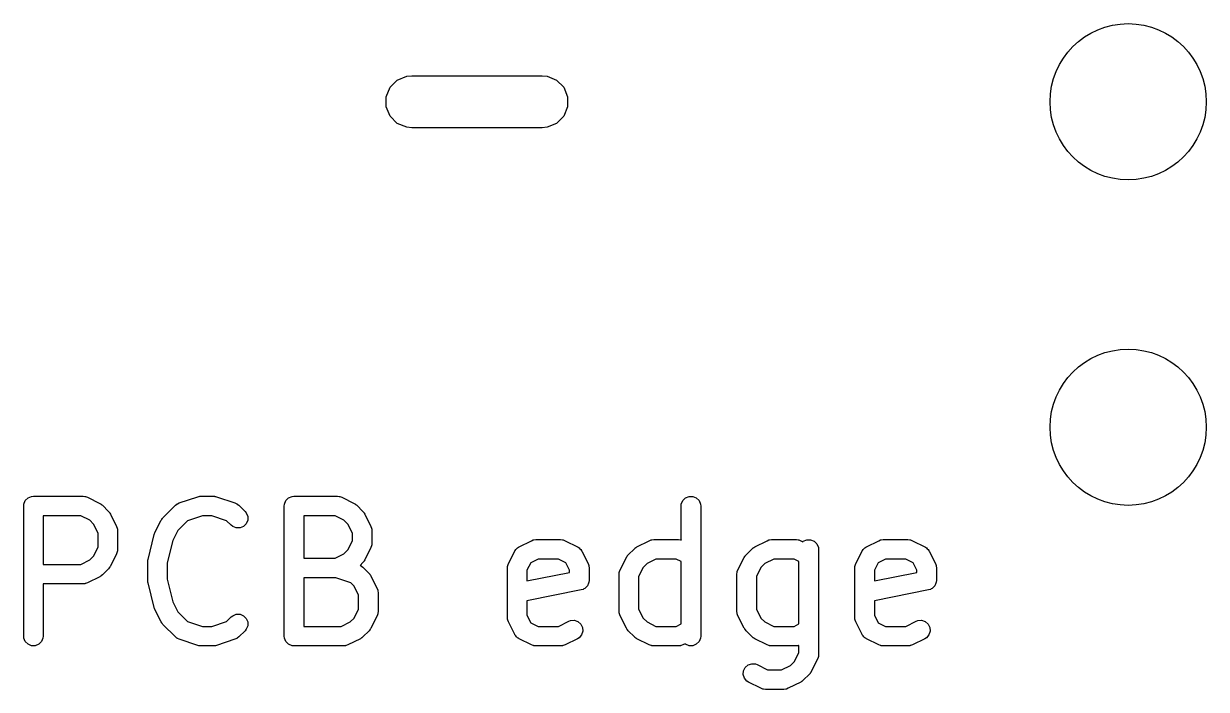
# Model space of a CAD drawing. Extents: x 1.65 to 4.85, y -4.53 to -1.63.
# Drawn here: x 3.2134 to 3.5709, y -4.2722 to -4.0709 of the extents above; entities that cross this region are included whole.
import ezdxf

# ---------------------------------------------------------------- set-up
doc = ezdxf.new("R2010")
doc.units = 0
doc.header["$MEASUREMENT"] = 0
doc.layers.add('BLACK', color=7, linetype='CONTINUOUS')

msp = doc.modelspace()

# ---------------------------------------------------------------- linework, layer by layer
at = {"layer": 'BLACK', "linetype": 'CONTINUOUS'}
for p, q in [((3.32416, -4.09011), (3.32633, -4.08794)), ((3.32633, -4.08794), (3.32917, -4.08677)), ((3.32917, -4.08677), (3.33071, -4.08661)), ((3.33071, -4.08661), (3.37008, -4.08661)), ((3.37008, -4.08661), (3.37161, -4.08677)), ((3.37161, -4.08677), (3.37445, -4.08794)), ((3.37445, -4.08794), (3.37663, -4.09011)), ((3.32299, -4.09295), (3.32416, -4.09011)), ((3.32299, -4.09602), (3.32299, -4.09295)), ((3.37663, -4.09011), (3.3778, -4.09295)), ((3.3778, -4.09295), (3.3778, -4.09602)), ((3.32416, -4.09886), (3.32299, -4.09602)), ((3.3778, -4.09602), (3.37663, -4.09886)), ((3.32633, -4.10104), (3.32416, -4.09886)), ((3.37663, -4.09886), (3.37445, -4.10104)), ((3.32917, -4.10221), (3.32633, -4.10104)), ((3.33071, -4.10236), (3.32917, -4.10221)), ((3.37008, -4.10236), (3.33071, -4.10236)), ((3.37161, -4.10221), (3.37008, -4.10236)), ((3.37445, -4.10104), (3.37161, -4.10221)), ((3.21389, -4.21508), (3.21471, -4.21427)), ((3.21471, -4.21427), (3.21577, -4.21383)), ((3.21577, -4.21383), (3.21635, -4.21377)), ((3.21635, -4.21377), (3.23135, -4.21377)), ((3.23135, -4.21377), (3.23192, -4.21383)), ((3.23192, -4.21383), (3.23202, -4.21387)), ((3.23202, -4.21387), (3.23213, -4.21388)), ((3.23213, -4.21388), (3.23267, -4.21408)), ((3.23267, -4.21408), (3.23642, -4.21596)), ((3.26041, -4.2158), (3.26603, -4.21392)), ((3.26603, -4.21392), (3.26632, -4.21386)), ((3.26632, -4.21386), (3.26639, -4.21383)), ((3.26639, -4.21383), (3.26649, -4.21382)), ((3.26649, -4.21382), (3.2666, -4.2138)), ((3.2666, -4.2138), (3.26667, -4.2138)), ((3.26667, -4.2138), (3.26697, -4.21377)), ((3.26697, -4.21377), (3.27072, -4.21377)), ((3.27072, -4.21377), (3.27101, -4.2138)), ((3.27101, -4.2138), (3.27109, -4.2138)), ((3.27109, -4.2138), (3.27119, -4.21382)), ((3.27119, -4.21382), (3.27129, -4.21383)), ((3.27129, -4.21383), (3.27136, -4.21386)), ((3.27136, -4.21386), (3.27165, -4.21392)), ((3.27165, -4.21392), (3.27727, -4.2158)), ((3.29263, -4.21508), (3.29345, -4.21427)), ((3.29345, -4.21427), (3.29451, -4.21383)), ((3.29451, -4.21383), (3.29509, -4.21377)), ((3.29509, -4.21377), (3.30821, -4.21377)), ((3.30821, -4.21377), (3.30879, -4.21383)), ((3.30879, -4.21383), (3.30889, -4.21387)), ((3.30889, -4.21387), (3.30899, -4.21388)), ((3.30899, -4.21388), (3.30953, -4.21408)), ((3.30953, -4.21408), (3.31328, -4.21596)), ((3.41262, -4.21508), (3.41343, -4.21427)), ((3.41343, -4.21427), (3.4145, -4.21383)), ((3.4145, -4.21383), (3.41565, -4.21383)), ((3.41565, -4.21383), (3.41671, -4.21427)), ((3.41671, -4.21427), (3.41753, -4.21508)), ((3.2134, -4.21673), (3.21345, -4.21615)), ((3.2134, -4.2561), (3.2134, -4.21673)), ((3.21345, -4.21615), (3.21389, -4.21508)), ((3.23642, -4.21596), (3.23666, -4.21611)), ((3.23666, -4.21611), (3.23674, -4.21614)), ((3.23674, -4.21614), (3.23682, -4.21621)), ((3.23682, -4.21621), (3.23691, -4.21627)), ((3.23691, -4.21627), (3.23696, -4.21633)), ((3.23696, -4.21633), (3.23718, -4.21651)), ((3.23718, -4.21651), (3.23906, -4.21839)), ((3.2555, -4.22026), (3.25925, -4.21651)), ((3.25925, -4.21651), (3.2597, -4.21614)), ((3.2597, -4.21614), (3.2598, -4.2161)), ((3.2598, -4.2161), (3.25988, -4.21603)), ((3.25988, -4.21603), (3.26041, -4.2158)), ((3.27727, -4.2158), (3.2778, -4.21603)), ((3.2778, -4.21603), (3.27788, -4.2161)), ((3.27788, -4.2161), (3.27798, -4.21614)), ((3.27798, -4.21614), (3.27843, -4.21651)), ((3.27843, -4.21651), (3.2803, -4.21839)), ((3.29214, -4.21673), (3.29219, -4.21615)), ((3.29214, -4.2561), (3.29214, -4.21673)), ((3.29219, -4.21615), (3.29263, -4.21508)), ((3.31328, -4.21596), (3.31353, -4.21611)), ((3.31353, -4.21611), (3.3136, -4.21614)), ((3.3136, -4.21614), (3.31368, -4.21621)), ((3.31368, -4.21621), (3.31377, -4.21627)), ((3.31377, -4.21627), (3.31382, -4.21633)), ((3.31382, -4.21633), (3.31405, -4.21651)), ((3.31405, -4.21651), (3.31592, -4.21839)), ((3.41212, -4.21673), (3.41218, -4.21615)), ((3.41212, -4.22701), (3.41212, -4.21673)), ((3.41218, -4.21615), (3.41262, -4.21508)), ((3.41753, -4.21508), (3.41797, -4.21615)), ((3.41797, -4.21615), (3.41803, -4.21673)), ((3.41803, -4.21673), (3.41803, -4.2561)), ((3.23065, -4.21968), (3.2193, -4.21968)), ((3.2193, -4.21968), (3.2193, -4.23439)), ((3.23335, -4.22103), (3.23065, -4.21968)), ((3.23454, -4.22222), (3.23335, -4.22103)), ((3.23906, -4.21839), (3.23924, -4.21861)), ((3.23924, -4.21861), (3.2393, -4.21866)), ((3.2393, -4.21866), (3.23936, -4.21875)), ((3.23936, -4.21875), (3.23943, -4.21883)), ((3.23943, -4.21883), (3.23946, -4.21891)), ((3.23946, -4.21891), (3.23961, -4.21915)), ((3.23961, -4.21915), (3.24149, -4.2229)), ((3.25308, -4.22478), (3.25495, -4.22103)), ((3.25495, -4.22103), (3.25511, -4.22078)), ((3.25511, -4.22078), (3.25514, -4.22071)), ((3.25514, -4.22071), (3.2552, -4.22063)), ((3.2552, -4.22063), (3.25526, -4.22054)), ((3.25526, -4.22054), (3.25532, -4.22049)), ((3.25532, -4.22049), (3.2555, -4.22026)), ((3.26294, -4.22118), (3.26002, -4.2241)), ((3.26745, -4.21968), (3.26294, -4.22118)), ((3.27024, -4.21968), (3.26745, -4.21968)), ((3.27475, -4.22118), (3.27024, -4.21968)), ((3.27613, -4.22256), (3.27475, -4.22118)), ((3.2803, -4.21839), (3.28067, -4.21883)), ((3.28067, -4.21883), (3.28111, -4.2199)), ((3.28111, -4.22105), (3.28067, -4.22212)), ((3.28111, -4.2199), (3.28111, -4.22105)), ((3.30751, -4.21968), (3.29804, -4.21968)), ((3.29804, -4.21968), (3.29804, -4.23252)), ((3.31021, -4.22103), (3.30751, -4.21968)), ((3.31141, -4.22222), (3.31021, -4.22103)), ((3.31592, -4.21839), (3.31611, -4.21861)), ((3.31611, -4.21861), (3.31617, -4.21866)), ((3.31617, -4.21866), (3.31622, -4.21875)), ((3.31622, -4.21875), (3.31629, -4.21883)), ((3.31629, -4.21883), (3.31632, -4.21891)), ((3.31632, -4.21891), (3.31648, -4.21915)), ((3.31648, -4.21915), (3.31835, -4.2229)), ((3.23589, -4.22492), (3.23454, -4.22222)), ((3.23589, -4.22915), (3.23589, -4.22492)), ((3.24149, -4.2229), (3.24169, -4.22344)), ((3.24169, -4.22344), (3.2417, -4.22355)), ((3.2417, -4.22355), (3.24174, -4.22365)), ((3.24174, -4.22365), (3.2418, -4.22422)), ((3.2418, -4.22422), (3.2418, -4.22985)), ((3.25287, -4.22532), (3.25296, -4.22508)), ((3.25296, -4.22508), (3.25305, -4.22484)), ((3.25305, -4.22484), (3.25306, -4.22482)), ((3.25306, -4.22482), (3.25308, -4.22478)), ((3.26002, -4.2241), (3.2585, -4.22713)), ((3.27657, -4.22293), (3.27613, -4.22256)), ((3.27764, -4.22337), (3.27657, -4.22293)), ((3.27879, -4.22337), (3.27764, -4.22337)), ((3.27986, -4.22293), (3.27879, -4.22337)), ((3.28067, -4.22212), (3.27986, -4.22293)), ((3.31276, -4.22492), (3.31141, -4.22222)), ((3.31276, -4.22728), (3.31276, -4.22492)), ((3.31835, -4.2229), (3.31856, -4.22344)), ((3.31856, -4.22344), (3.31857, -4.22355)), ((3.31857, -4.22355), (3.31861, -4.22365)), ((3.31861, -4.22365), (3.31866, -4.22422)), ((3.31866, -4.22422), (3.31866, -4.22797)), ((3.25098, -4.23288), (3.25285, -4.22538)), ((3.25285, -4.22538), (3.25287, -4.22534)), ((3.25287, -4.22534), (3.25287, -4.22532)), ((3.2585, -4.22713), (3.2568, -4.23396)), ((3.31141, -4.22997), (3.31276, -4.22728)), ((3.31856, -4.22875), (3.31835, -4.22929)), ((3.31857, -4.22865), (3.31856, -4.22875)), ((3.31861, -4.22855), (3.31857, -4.22865)), ((3.31866, -4.22797), (3.31861, -4.22855)), ((3.36313, -4.22908), (3.36688, -4.22721)), ((3.36688, -4.22721), (3.36742, -4.227)), ((3.36742, -4.227), (3.36753, -4.22699)), ((3.36753, -4.22699), (3.36763, -4.22695)), ((3.36763, -4.22695), (3.3682, -4.2269)), ((3.3682, -4.2269), (3.3757, -4.2269)), ((3.3757, -4.2269), (3.37628, -4.22695)), ((3.37628, -4.22695), (3.37638, -4.22699)), ((3.37638, -4.22699), (3.37648, -4.227)), ((3.37648, -4.227), (3.37702, -4.22721)), ((3.37702, -4.22721), (3.38077, -4.22908)), ((3.39875, -4.22908), (3.4025, -4.22721)), ((3.4025, -4.22721), (3.40304, -4.227)), ((3.40304, -4.227), (3.40315, -4.22699)), ((3.40315, -4.22699), (3.40325, -4.22695)), ((3.40325, -4.22695), (3.40382, -4.2269)), ((3.40382, -4.2269), (3.41132, -4.2269)), ((3.41132, -4.2269), (3.4119, -4.22695)), ((3.4119, -4.22695), (3.412, -4.22699)), ((3.412, -4.22699), (3.4121, -4.227)), ((3.4121, -4.227), (3.41212, -4.22701)), ((3.43438, -4.22908), (3.43812, -4.22721)), ((3.43812, -4.22721), (3.43867, -4.227)), ((3.43867, -4.227), (3.43877, -4.22699)), ((3.43877, -4.22699), (3.43887, -4.22695)), ((3.43887, -4.22695), (3.43945, -4.2269)), ((3.43945, -4.2269), (3.44694, -4.2269)), ((3.44694, -4.2269), (3.44752, -4.22695)), ((3.44752, -4.22695), (3.44762, -4.22699)), ((3.44762, -4.22699), (3.44772, -4.227)), ((3.44772, -4.227), (3.44826, -4.22721)), ((3.44826, -4.22721), (3.44891, -4.22753)), ((3.44891, -4.22753), (3.44905, -4.22739)), ((3.44905, -4.22739), (3.45012, -4.22695)), ((3.45012, -4.22695), (3.45127, -4.22695)), ((3.45127, -4.22695), (3.45233, -4.22739)), ((3.45233, -4.22739), (3.45315, -4.22821)), ((3.45315, -4.22821), (3.45359, -4.22927)), ((3.46812, -4.22908), (3.47187, -4.22721)), ((3.47187, -4.22721), (3.47241, -4.227)), ((3.47241, -4.227), (3.47252, -4.22699)), ((3.47252, -4.22699), (3.47261, -4.22695)), ((3.47261, -4.22695), (3.47319, -4.2269)), ((3.47319, -4.2269), (3.48069, -4.2269)), ((3.48069, -4.2269), (3.48127, -4.22695)), ((3.48127, -4.22695), (3.48136, -4.22699)), ((3.48136, -4.22699), (3.48147, -4.227)), ((3.48147, -4.227), (3.48201, -4.22721)), ((3.48201, -4.22721), (3.48576, -4.22908)), ((3.23335, -4.23305), (3.23454, -4.23185)), ((3.23454, -4.23185), (3.23589, -4.22915)), ((3.24149, -4.23117), (3.23961, -4.23492)), ((3.24169, -4.23063), (3.24149, -4.23117)), ((3.2417, -4.23052), (3.24169, -4.23063)), ((3.24174, -4.23042), (3.2417, -4.23052)), ((3.2418, -4.22985), (3.24174, -4.23042)), ((3.30751, -4.23252), (3.31021, -4.23117)), ((3.31021, -4.23117), (3.31141, -4.22997)), ((3.31835, -4.22929), (3.31648, -4.23304)), ((3.35994, -4.23415), (3.36181, -4.2304)), ((3.36181, -4.2304), (3.36187, -4.23031)), ((3.36187, -4.23031), (3.36189, -4.23026)), ((3.36189, -4.23026), (3.36194, -4.2302)), ((3.36194, -4.2302), (3.36212, -4.22991)), ((3.36212, -4.22991), (3.3624, -4.22967)), ((3.3624, -4.22967), (3.36264, -4.22939)), ((3.36264, -4.22939), (3.36294, -4.22921)), ((3.36294, -4.22921), (3.36299, -4.22916)), ((3.36299, -4.22916), (3.36304, -4.22914)), ((3.36304, -4.22914), (3.36313, -4.22908)), ((3.38077, -4.22908), (3.38087, -4.22914)), ((3.38087, -4.22914), (3.38091, -4.22916)), ((3.38091, -4.22916), (3.38097, -4.22921)), ((3.38097, -4.22921), (3.38126, -4.22939)), ((3.38126, -4.22939), (3.38151, -4.22967)), ((3.38151, -4.22967), (3.38179, -4.22991)), ((3.38179, -4.22991), (3.38197, -4.2302)), ((3.38197, -4.2302), (3.38202, -4.23026)), ((3.38202, -4.23026), (3.38203, -4.23031)), ((3.38203, -4.23031), (3.38209, -4.2304)), ((3.38209, -4.2304), (3.38397, -4.23415)), ((3.39368, -4.23603), (3.39556, -4.23228)), ((3.39556, -4.23228), (3.39572, -4.23203)), ((3.39572, -4.23203), (3.39575, -4.23196)), ((3.39575, -4.23196), (3.39581, -4.23188)), ((3.39581, -4.23188), (3.39587, -4.23179)), ((3.39587, -4.23179), (3.39593, -4.23174)), ((3.39593, -4.23174), (3.39611, -4.23151)), ((3.39611, -4.23151), (3.39799, -4.22964)), ((3.39799, -4.22964), (3.39821, -4.22945)), ((3.39821, -4.22945), (3.39826, -4.22939)), ((3.39826, -4.22939), (3.39835, -4.22933)), ((3.39835, -4.22933), (3.39843, -4.22927)), ((3.39843, -4.22927), (3.39851, -4.22924)), ((3.39851, -4.22924), (3.39875, -4.22908)), ((3.4293, -4.23603), (3.43118, -4.23228)), ((3.43118, -4.23228), (3.43134, -4.23203)), ((3.43134, -4.23203), (3.43137, -4.23196)), ((3.43137, -4.23196), (3.43143, -4.23188)), ((3.43143, -4.23188), (3.43149, -4.23179)), ((3.43149, -4.23179), (3.43155, -4.23174)), ((3.43155, -4.23174), (3.43173, -4.23151)), ((3.43173, -4.23151), (3.43361, -4.22964)), ((3.43361, -4.22964), (3.43383, -4.22945)), ((3.43383, -4.22945), (3.43389, -4.22939)), ((3.43389, -4.22939), (3.43397, -4.22933)), ((3.43397, -4.22933), (3.43406, -4.22927)), ((3.43406, -4.22927), (3.43413, -4.22924)), ((3.43413, -4.22924), (3.43438, -4.22908)), ((3.45359, -4.22927), (3.45365, -4.22985)), ((3.45365, -4.22985), (3.45365, -4.26172)), ((3.46493, -4.23415), (3.4668, -4.2304)), ((3.4668, -4.2304), (3.46686, -4.23031)), ((3.46686, -4.23031), (3.46688, -4.23026)), ((3.46688, -4.23026), (3.46693, -4.2302)), ((3.46693, -4.2302), (3.46711, -4.22991)), ((3.46711, -4.22991), (3.46739, -4.22967)), ((3.46739, -4.22967), (3.46763, -4.22939)), ((3.46763, -4.22939), (3.46792, -4.22921)), ((3.46792, -4.22921), (3.46798, -4.22916)), ((3.46798, -4.22916), (3.46802, -4.22914)), ((3.46802, -4.22914), (3.46812, -4.22908)), ((3.48576, -4.22908), (3.48586, -4.22914)), ((3.48586, -4.22914), (3.4859, -4.22916)), ((3.4859, -4.22916), (3.48596, -4.22921)), ((3.48596, -4.22921), (3.48625, -4.22939)), ((3.48625, -4.22939), (3.48649, -4.22967)), ((3.48649, -4.22967), (3.48677, -4.22991)), ((3.48677, -4.22991), (3.48696, -4.2302)), ((3.48696, -4.2302), (3.487, -4.23026)), ((3.487, -4.23026), (3.48702, -4.23031)), ((3.48702, -4.23031), (3.48708, -4.2304)), ((3.48708, -4.2304), (3.48896, -4.23415)), ((3.2193, -4.23439), (3.23065, -4.23439)), ((3.23065, -4.23439), (3.23335, -4.23305)), ((3.23906, -4.23569), (3.23718, -4.23756)), ((3.23924, -4.23546), (3.23906, -4.23569)), ((3.2393, -4.23541), (3.23924, -4.23546)), ((3.23936, -4.23532), (3.2393, -4.23541)), ((3.23943, -4.23524), (3.23936, -4.23532)), ((3.23946, -4.23517), (3.23943, -4.23524)), ((3.23961, -4.23492), (3.23946, -4.23517)), ((3.25089, -4.23345), (3.25093, -4.23324)), ((3.2509, -4.2335), (3.25089, -4.23345)), ((3.25089, -4.2336), (3.2509, -4.2335)), ((3.25089, -4.23922), (3.25089, -4.2336)), ((3.25093, -4.23324), (3.25095, -4.23302)), ((3.25095, -4.23302), (3.25096, -4.23298)), ((3.25096, -4.23298), (3.25098, -4.23288)), ((3.2568, -4.23396), (3.2568, -4.23886)), ((3.29804, -4.23252), (3.30751, -4.23252)), ((3.31592, -4.23381), (3.31506, -4.23468)), ((3.31506, -4.23468), (3.3153, -4.23478)), ((3.3153, -4.23478), (3.31538, -4.23485)), ((3.31538, -4.23485), (3.31548, -4.23489)), ((3.31548, -4.23489), (3.31592, -4.23526)), ((3.31611, -4.23358), (3.31592, -4.23381)), ((3.31592, -4.23526), (3.3178, -4.23713)), ((3.31617, -4.23353), (3.31611, -4.23358)), ((3.31622, -4.23344), (3.31617, -4.23353)), ((3.31629, -4.23336), (3.31622, -4.23344)), ((3.31632, -4.23329), (3.31629, -4.23336)), ((3.31648, -4.23304), (3.31632, -4.23329)), ((3.35963, -4.23547), (3.35968, -4.2349)), ((3.35963, -4.25047), (3.35963, -4.23547)), ((3.35968, -4.2349), (3.35972, -4.2348)), ((3.35972, -4.2348), (3.35973, -4.23469)), ((3.35973, -4.23469), (3.35994, -4.23415)), ((3.36666, -4.23392), (3.36553, -4.23617)), ((3.3689, -4.2328), (3.36666, -4.23392)), ((3.37501, -4.2328), (3.3689, -4.2328)), ((3.37725, -4.23392), (3.37501, -4.2328)), ((3.37837, -4.23617), (3.37725, -4.23392)), ((3.38397, -4.23415), (3.38418, -4.23469)), ((3.38418, -4.23469), (3.38418, -4.2348)), ((3.38418, -4.2348), (3.38422, -4.2349)), ((3.38422, -4.2349), (3.38428, -4.23547)), ((3.38428, -4.23547), (3.38428, -4.23922)), ((3.39348, -4.23657), (3.39368, -4.23603)), ((3.40063, -4.23535), (3.39928, -4.23804)), ((3.40182, -4.23415), (3.40063, -4.23535)), ((3.40452, -4.2328), (3.40182, -4.23415)), ((3.41063, -4.2328), (3.40452, -4.2328)), ((3.41212, -4.23355), (3.41063, -4.2328)), ((3.41212, -4.2524), (3.41212, -4.23355)), ((3.4291, -4.23657), (3.4293, -4.23603)), ((3.43625, -4.23535), (3.4349, -4.23804)), ((3.43744, -4.23415), (3.43625, -4.23535)), ((3.44014, -4.2328), (3.43744, -4.23415)), ((3.44625, -4.2328), (3.44014, -4.2328)), ((3.44774, -4.23355), (3.44625, -4.2328)), ((3.44774, -4.2524), (3.44774, -4.23355)), ((3.46461, -4.23547), (3.46467, -4.2349)), ((3.46461, -4.25047), (3.46461, -4.23547)), ((3.46467, -4.2349), (3.46471, -4.2348)), ((3.46471, -4.2348), (3.46472, -4.23469)), ((3.46472, -4.23469), (3.46493, -4.23415)), ((3.47164, -4.23392), (3.47052, -4.23617)), ((3.47389, -4.2328), (3.47164, -4.23392)), ((3.47999, -4.2328), (3.47389, -4.2328)), ((3.48224, -4.23392), (3.47999, -4.2328)), ((3.48336, -4.23617), (3.48224, -4.23392)), ((3.48896, -4.23415), (3.48916, -4.23469)), ((3.48916, -4.23469), (3.48917, -4.2348)), ((3.48917, -4.2348), (3.48921, -4.2349)), ((3.48921, -4.2349), (3.48927, -4.23547)), ((3.48927, -4.23547), (3.48927, -4.23922)), ((3.23642, -4.23811), (3.23267, -4.23999)), ((3.23666, -4.23796), (3.23642, -4.23811)), ((3.23674, -4.23793), (3.23666, -4.23796)), ((3.23682, -4.23786), (3.23674, -4.23793)), ((3.23691, -4.23781), (3.23682, -4.23786)), ((3.23696, -4.23775), (3.23691, -4.23781)), ((3.23718, -4.23756), (3.23696, -4.23775)), ((3.2509, -4.23932), (3.25089, -4.23922)), ((3.25089, -4.23937), (3.2509, -4.23932)), ((3.25093, -4.23958), (3.25089, -4.23937)), ((3.25095, -4.2398), (3.25093, -4.23958)), ((3.2568, -4.23886), (3.2585, -4.24569)), ((3.30773, -4.23843), (3.29804, -4.23843)), ((3.29804, -4.23843), (3.29804, -4.25314)), ((3.31224, -4.23993), (3.30773, -4.23843)), ((3.3178, -4.23713), (3.31798, -4.23736)), ((3.31798, -4.23736), (3.31804, -4.23741)), ((3.31804, -4.23741), (3.3181, -4.2375)), ((3.3181, -4.2375), (3.31817, -4.23758)), ((3.31817, -4.23758), (3.3182, -4.23765)), ((3.3182, -4.23765), (3.31835, -4.2379)), ((3.31835, -4.2379), (3.32023, -4.24165)), ((3.36553, -4.23617), (3.36553, -4.23937)), ((3.36553, -4.23937), (3.37837, -4.2368)), ((3.37837, -4.2368), (3.37837, -4.23617)), ((3.38428, -4.23922), (3.38422, -4.2398)), ((3.39337, -4.23735), (3.39343, -4.23677)), ((3.39337, -4.2486), (3.39337, -4.23735)), ((3.39343, -4.23677), (3.39347, -4.23667)), ((3.39347, -4.23667), (3.39348, -4.23657)), ((3.39928, -4.23804), (3.39928, -4.2479)), ((3.42899, -4.23735), (3.42905, -4.23677)), ((3.42899, -4.2486), (3.42899, -4.23735)), ((3.42905, -4.23677), (3.42909, -4.23667)), ((3.42909, -4.23667), (3.4291, -4.23657)), ((3.4349, -4.23804), (3.4349, -4.2479)), ((3.47052, -4.23617), (3.47052, -4.23937)), ((3.47052, -4.23937), (3.48336, -4.2368)), ((3.48336, -4.2368), (3.48336, -4.23617)), ((3.48927, -4.23922), (3.48921, -4.2398)), ((3.23135, -4.2403), (3.2193, -4.2403)), ((3.2193, -4.2403), (3.2193, -4.2561)), ((3.23192, -4.24024), (3.23135, -4.2403)), ((3.23202, -4.2402), (3.23192, -4.24024)), ((3.23213, -4.2402), (3.23202, -4.2402)), ((3.23267, -4.23999), (3.23213, -4.2402)), ((3.25096, -4.23984), (3.25095, -4.2398)), ((3.25098, -4.23994), (3.25096, -4.23984)), ((3.25285, -4.24744), (3.25098, -4.23994)), ((3.31328, -4.24097), (3.31224, -4.23993)), ((3.31463, -4.24367), (3.31328, -4.24097)), ((3.32023, -4.24165), (3.32043, -4.24219)), ((3.32043, -4.24219), (3.32044, -4.2423)), ((3.32044, -4.2423), (3.32048, -4.2424)), ((3.32048, -4.2424), (3.32054, -4.24297)), ((3.32054, -4.24297), (3.32054, -4.2486)), ((3.38191, -4.24212), (3.36553, -4.24539)), ((3.38246, -4.24195), (3.38191, -4.24212)), ((3.3827, -4.24179), (3.38246, -4.24195)), ((3.38297, -4.24168), (3.3827, -4.24179)), ((3.38317, -4.24147), (3.38297, -4.24168)), ((3.38342, -4.24131), (3.38317, -4.24147)), ((3.38358, -4.24107), (3.38342, -4.24131)), ((3.38378, -4.24086), (3.38358, -4.24107)), ((3.38389, -4.24059), (3.38378, -4.24086)), ((3.38406, -4.24035), (3.38389, -4.24059)), ((3.38411, -4.24007), (3.38406, -4.24035)), ((3.38422, -4.2398), (3.38411, -4.24007)), ((3.48689, -4.24212), (3.47052, -4.24539)), ((3.48745, -4.24195), (3.48689, -4.24212)), ((3.48769, -4.24179), (3.48745, -4.24195)), ((3.48795, -4.24168), (3.48769, -4.24179)), ((3.48816, -4.24147), (3.48795, -4.24168)), ((3.4884, -4.24131), (3.48816, -4.24147)), ((3.48856, -4.24107), (3.4884, -4.24131)), ((3.48877, -4.24086), (3.48856, -4.24107)), ((3.48888, -4.24059), (3.48877, -4.24086)), ((3.48904, -4.24035), (3.48888, -4.24059)), ((3.4891, -4.24007), (3.48904, -4.24035)), ((3.48921, -4.2398), (3.4891, -4.24007)), ((3.2585, -4.24569), (3.26002, -4.24872)), ((3.31463, -4.2479), (3.31463, -4.24367)), ((3.36553, -4.24539), (3.36553, -4.24977)), ((3.47052, -4.24539), (3.47052, -4.24977)), ((3.25287, -4.24748), (3.25285, -4.24744)), ((3.25287, -4.2475), (3.25287, -4.24748)), ((3.25296, -4.24774), (3.25287, -4.2475)), ((3.25305, -4.24798), (3.25296, -4.24774)), ((3.25306, -4.248), (3.25305, -4.24798)), ((3.25308, -4.24804), (3.25306, -4.248)), ((3.25495, -4.25179), (3.25308, -4.24804)), ((3.26002, -4.24872), (3.26294, -4.25164)), ((3.27475, -4.25164), (3.27613, -4.25026)), ((3.27613, -4.25026), (3.27657, -4.24989)), ((3.27657, -4.24989), (3.27764, -4.24945)), ((3.27764, -4.24945), (3.27879, -4.24945)), ((3.27879, -4.24945), (3.27986, -4.24989)), ((3.27986, -4.24989), (3.28067, -4.25071)), ((3.31328, -4.2506), (3.31463, -4.2479)), ((3.32023, -4.24992), (3.31835, -4.25367)), ((3.32043, -4.24938), (3.32023, -4.24992)), ((3.32044, -4.24927), (3.32043, -4.24938)), ((3.32048, -4.24917), (3.32044, -4.24927)), ((3.32054, -4.2486), (3.32048, -4.24917)), ((3.36553, -4.24977), (3.36666, -4.25202)), ((3.39343, -4.24917), (3.39337, -4.2486)), ((3.39347, -4.24927), (3.39343, -4.24917)), ((3.39348, -4.24938), (3.39347, -4.24927)), ((3.39368, -4.24992), (3.39348, -4.24938)), ((3.39556, -4.25367), (3.39368, -4.24992)), ((3.39928, -4.2479), (3.40063, -4.2506)), ((3.42905, -4.24917), (3.42899, -4.2486)), ((3.42909, -4.24927), (3.42905, -4.24917)), ((3.4291, -4.24938), (3.42909, -4.24927)), ((3.4293, -4.24992), (3.4291, -4.24938)), ((3.43118, -4.25367), (3.4293, -4.24992)), ((3.4349, -4.2479), (3.43625, -4.2506)), ((3.47052, -4.24977), (3.47164, -4.25202)), ((3.25511, -4.25204), (3.25495, -4.25179)), ((3.25514, -4.25211), (3.25511, -4.25204)), ((3.2552, -4.25219), (3.25514, -4.25211)), ((3.25526, -4.25228), (3.2552, -4.25219)), ((3.25532, -4.25233), (3.25526, -4.25228)), ((3.2555, -4.25256), (3.25532, -4.25233)), ((3.25925, -4.25631), (3.2555, -4.25256)), ((3.26294, -4.25164), (3.26745, -4.25314)), ((3.26745, -4.25314), (3.27024, -4.25314)), ((3.27024, -4.25314), (3.27475, -4.25164)), ((3.28067, -4.25071), (3.28111, -4.25177)), ((3.28111, -4.25292), (3.28067, -4.25399)), ((3.28111, -4.25177), (3.28111, -4.25292)), ((3.29804, -4.25314), (3.30939, -4.25314)), ((3.30939, -4.25314), (3.31209, -4.25179)), ((3.31209, -4.25179), (3.31328, -4.2506)), ((3.31835, -4.25367), (3.3182, -4.25391)), ((3.35968, -4.25105), (3.35963, -4.25047)), ((3.35972, -4.25114), (3.35968, -4.25105)), ((3.35973, -4.25125), (3.35972, -4.25114)), ((3.35994, -4.25179), (3.35973, -4.25125)), ((3.36181, -4.25554), (3.35994, -4.25179)), ((3.36666, -4.25202), (3.3689, -4.25314)), ((3.3689, -4.25314), (3.37501, -4.25314)), ((3.37501, -4.25314), (3.37813, -4.25158)), ((3.37813, -4.25158), (3.37867, -4.25137)), ((3.37867, -4.25137), (3.37982, -4.25129)), ((3.37982, -4.25129), (3.38091, -4.25166)), ((3.38091, -4.25166), (3.38179, -4.25241)), ((3.38179, -4.25241), (3.3823, -4.25344)), ((3.3823, -4.25344), (3.38238, -4.25459)), ((3.39572, -4.25391), (3.39556, -4.25367)), ((3.40063, -4.2506), (3.40182, -4.25179)), ((3.40182, -4.25179), (3.40452, -4.25314)), ((3.40452, -4.25314), (3.41063, -4.25314)), ((3.41063, -4.25314), (3.41212, -4.2524)), ((3.43134, -4.25391), (3.43118, -4.25367)), ((3.43625, -4.2506), (3.43744, -4.25179)), ((3.43744, -4.25179), (3.44014, -4.25314)), ((3.44014, -4.25314), (3.44625, -4.25314)), ((3.44625, -4.25314), (3.44774, -4.2524)), ((3.46467, -4.25105), (3.46461, -4.25047)), ((3.46471, -4.25114), (3.46467, -4.25105)), ((3.46472, -4.25125), (3.46471, -4.25114)), ((3.46493, -4.25179), (3.46472, -4.25125)), ((3.4668, -4.25554), (3.46493, -4.25179)), ((3.47164, -4.25202), (3.47389, -4.25314)), ((3.47389, -4.25314), (3.47999, -4.25314)), ((3.47999, -4.25314), (3.48312, -4.25158)), ((3.48312, -4.25158), (3.48366, -4.25137)), ((3.48366, -4.25137), (3.48481, -4.25129)), ((3.48481, -4.25129), (3.4859, -4.25166)), ((3.4859, -4.25166), (3.48677, -4.25241)), ((3.48677, -4.25241), (3.48729, -4.25344)), ((3.48729, -4.25344), (3.48737, -4.25459)), ((3.21345, -4.25667), (3.2134, -4.2561)), ((3.21389, -4.25774), (3.21345, -4.25667)), ((3.21924, -4.25667), (3.2188, -4.25774)), ((3.2193, -4.2561), (3.21924, -4.25667)), ((3.2597, -4.25668), (3.25925, -4.25631)), ((3.2598, -4.25672), (3.2597, -4.25668)), ((3.25988, -4.25679), (3.2598, -4.25672)), ((3.26041, -4.25702), (3.25988, -4.25679)), ((3.26603, -4.2589), (3.26041, -4.25702)), ((3.27727, -4.25702), (3.27165, -4.2589)), ((3.2778, -4.25679), (3.27727, -4.25702)), ((3.27788, -4.25672), (3.2778, -4.25679)), ((3.27798, -4.25668), (3.27788, -4.25672)), ((3.27843, -4.25631), (3.27798, -4.25668)), ((3.2803, -4.25443), (3.27843, -4.25631)), ((3.28067, -4.25399), (3.2803, -4.25443)), ((3.29219, -4.25667), (3.29214, -4.2561)), ((3.29263, -4.25774), (3.29219, -4.25667)), ((3.31516, -4.25686), (3.31141, -4.25874)), ((3.3154, -4.25671), (3.31516, -4.25686)), ((3.31548, -4.25668), (3.3154, -4.25671)), ((3.31556, -4.25661), (3.31548, -4.25668)), ((3.31565, -4.25655), (3.31556, -4.25661)), ((3.3157, -4.25649), (3.31565, -4.25655)), ((3.31592, -4.25631), (3.3157, -4.25649)), ((3.3178, -4.25443), (3.31592, -4.25631)), ((3.31798, -4.25421), (3.3178, -4.25443)), ((3.31804, -4.25416), (3.31798, -4.25421)), ((3.3181, -4.25407), (3.31804, -4.25416)), ((3.31817, -4.25399), (3.3181, -4.25407)), ((3.3182, -4.25391), (3.31817, -4.25399)), ((3.36187, -4.25564), (3.36181, -4.25554)), ((3.36189, -4.25568), (3.36187, -4.25564)), ((3.36194, -4.25574), (3.36189, -4.25568)), ((3.36212, -4.25603), (3.36194, -4.25574)), ((3.3624, -4.25627), (3.36212, -4.25603)), ((3.36264, -4.25655), (3.3624, -4.25627)), ((3.36294, -4.25674), (3.36264, -4.25655)), ((3.36299, -4.25679), (3.36294, -4.25674)), ((3.36304, -4.2568), (3.36299, -4.25679)), ((3.36313, -4.25686), (3.36304, -4.2568)), ((3.36688, -4.25874), (3.36313, -4.25686)), ((3.38077, -4.25686), (3.37702, -4.25874)), ((3.38126, -4.25655), (3.38077, -4.25686)), ((3.38202, -4.25568), (3.38126, -4.25655)), ((3.38238, -4.25459), (3.38202, -4.25568)), ((3.39575, -4.25399), (3.39572, -4.25391)), ((3.39581, -4.25407), (3.39575, -4.25399)), ((3.39587, -4.25416), (3.39581, -4.25407)), ((3.39593, -4.25421), (3.39587, -4.25416)), ((3.39611, -4.25443), (3.39593, -4.25421)), ((3.39799, -4.25631), (3.39611, -4.25443)), ((3.39821, -4.25649), (3.39799, -4.25631)), ((3.39826, -4.25655), (3.39821, -4.25649)), ((3.39835, -4.25661), (3.39826, -4.25655)), ((3.39843, -4.25668), (3.39835, -4.25661)), ((3.39851, -4.25671), (3.39843, -4.25668)), ((3.39875, -4.25686), (3.39851, -4.25671)), ((3.4025, -4.25874), (3.39875, -4.25686)), ((3.41797, -4.25667), (3.41753, -4.25774)), ((3.41803, -4.2561), (3.41797, -4.25667)), ((3.43137, -4.25399), (3.43134, -4.25391)), ((3.43143, -4.25407), (3.43137, -4.25399)), ((3.43149, -4.25416), (3.43143, -4.25407)), ((3.43155, -4.25421), (3.43149, -4.25416)), ((3.43173, -4.25443), (3.43155, -4.25421)), ((3.43361, -4.25631), (3.43173, -4.25443)), ((3.43383, -4.25649), (3.43361, -4.25631)), ((3.43389, -4.25655), (3.43383, -4.25649)), ((3.43397, -4.25661), (3.43389, -4.25655)), ((3.43406, -4.25668), (3.43397, -4.25661)), ((3.43413, -4.25671), (3.43406, -4.25668)), ((3.43438, -4.25686), (3.43413, -4.25671)), ((3.43812, -4.25874), (3.43438, -4.25686)), ((3.46686, -4.25564), (3.4668, -4.25554)), ((3.46688, -4.25568), (3.46686, -4.25564)), ((3.46693, -4.25574), (3.46688, -4.25568)), ((3.46711, -4.25603), (3.46693, -4.25574)), ((3.46739, -4.25627), (3.46711, -4.25603)), ((3.46763, -4.25655), (3.46739, -4.25627)), ((3.46792, -4.25674), (3.46763, -4.25655)), ((3.46798, -4.25679), (3.46792, -4.25674)), ((3.46802, -4.2568), (3.46798, -4.25679)), ((3.46812, -4.25686), (3.46802, -4.2568)), ((3.47187, -4.25874), (3.46812, -4.25686)), ((3.48576, -4.25686), (3.48201, -4.25874)), ((3.48625, -4.25655), (3.48576, -4.25686)), ((3.487, -4.25568), (3.48625, -4.25655)), ((3.48737, -4.25459), (3.487, -4.25568)), ((3.21471, -4.25855), (3.21389, -4.25774)), ((3.21577, -4.25899), (3.21471, -4.25855)), ((3.21692, -4.25899), (3.21577, -4.25899)), ((3.21799, -4.25855), (3.21692, -4.25899)), ((3.2188, -4.25774), (3.21799, -4.25855)), ((3.26632, -4.25896), (3.26603, -4.2589)), ((3.26639, -4.25899), (3.26632, -4.25896)), ((3.26649, -4.259), (3.26639, -4.25899)), ((3.2666, -4.25902), (3.26649, -4.259)), ((3.26667, -4.25902), (3.2666, -4.25902)), ((3.26697, -4.25905), (3.26667, -4.25902)), ((3.27072, -4.25905), (3.26697, -4.25905)), ((3.27101, -4.25902), (3.27072, -4.25905)), ((3.27109, -4.25902), (3.27101, -4.25902)), ((3.27119, -4.259), (3.27109, -4.25902)), ((3.27129, -4.25899), (3.27119, -4.259)), ((3.27136, -4.25896), (3.27129, -4.25899)), ((3.27165, -4.2589), (3.27136, -4.25896)), ((3.29345, -4.25855), (3.29263, -4.25774)), ((3.29451, -4.25899), (3.29345, -4.25855)), ((3.29509, -4.25905), (3.29451, -4.25899)), ((3.31009, -4.25905), (3.29509, -4.25905)), ((3.31066, -4.25899), (3.31009, -4.25905)), ((3.31076, -4.25895), (3.31066, -4.25899)), ((3.31087, -4.25894), (3.31076, -4.25895)), ((3.31141, -4.25874), (3.31087, -4.25894)), ((3.36742, -4.25894), (3.36688, -4.25874)), ((3.36753, -4.25895), (3.36742, -4.25894)), ((3.36763, -4.25899), (3.36753, -4.25895)), ((3.3682, -4.25905), (3.36763, -4.25899)), ((3.3757, -4.25905), (3.3682, -4.25905)), ((3.37628, -4.25899), (3.3757, -4.25905)), ((3.37638, -4.25895), (3.37628, -4.25899)), ((3.37648, -4.25894), (3.37638, -4.25895)), ((3.37702, -4.25874), (3.37648, -4.25894)), ((3.40304, -4.25894), (3.4025, -4.25874)), ((3.40315, -4.25895), (3.40304, -4.25894)), ((3.40325, -4.25899), (3.40315, -4.25895)), ((3.40382, -4.25905), (3.40325, -4.25899)), ((3.41132, -4.25905), (3.40382, -4.25905)), ((3.4119, -4.25899), (3.41132, -4.25905)), ((3.412, -4.25895), (3.4119, -4.25899)), ((3.4121, -4.25894), (3.412, -4.25895)), ((3.41264, -4.25874), (3.4121, -4.25894)), ((3.41329, -4.25841), (3.41264, -4.25874)), ((3.41343, -4.25855), (3.41329, -4.25841)), ((3.4145, -4.25899), (3.41343, -4.25855)), ((3.41565, -4.25899), (3.4145, -4.25899)), ((3.41671, -4.25855), (3.41565, -4.25899)), ((3.41753, -4.25774), (3.41671, -4.25855)), ((3.43867, -4.25894), (3.43812, -4.25874)), ((3.43877, -4.25895), (3.43867, -4.25894)), ((3.43887, -4.25899), (3.43877, -4.25895)), ((3.43945, -4.25905), (3.43887, -4.25899)), ((3.44694, -4.25905), (3.43945, -4.25905)), ((3.44639, -4.26372), (3.44774, -4.26102)), ((3.44752, -4.25899), (3.44694, -4.25905)), ((3.44762, -4.25895), (3.44752, -4.25899)), ((3.44772, -4.25894), (3.44762, -4.25895)), ((3.44774, -4.25894), (3.44772, -4.25894)), ((3.44774, -4.26102), (3.44774, -4.25894)), ((3.47241, -4.25894), (3.47187, -4.25874)), ((3.47252, -4.25895), (3.47241, -4.25894)), ((3.47261, -4.25899), (3.47252, -4.25895)), ((3.47319, -4.25905), (3.47261, -4.25899)), ((3.48069, -4.25905), (3.47319, -4.25905)), ((3.48127, -4.25899), (3.48069, -4.25905)), ((3.48136, -4.25895), (3.48127, -4.25899)), ((3.48147, -4.25894), (3.48136, -4.25895)), ((3.48201, -4.25874), (3.48147, -4.25894)), ((3.43236, -4.26478), (3.43345, -4.26441)), ((3.43345, -4.26441), (3.4346, -4.2645)), ((3.4346, -4.2645), (3.43514, -4.2647)), ((3.4452, -4.26492), (3.44639, -4.26372)), ((3.45333, -4.26304), (3.45146, -4.26679)), ((3.45354, -4.2625), (3.45333, -4.26304)), ((3.45355, -4.26239), (3.45354, -4.2625)), ((3.45359, -4.2623), (3.45355, -4.26239)), ((3.45365, -4.26172), (3.45359, -4.2623)), ((3.43089, -4.26771), (3.43097, -4.26656)), ((3.43126, -4.26881), (3.43089, -4.26771)), ((3.43097, -4.26656), (3.43149, -4.26553)), ((3.43149, -4.26553), (3.43236, -4.26478)), ((3.43514, -4.2647), (3.43827, -4.26627)), ((3.43827, -4.26627), (3.4425, -4.26627)), ((3.4425, -4.26627), (3.4452, -4.26492)), ((3.45091, -4.26756), (3.44903, -4.26943)), ((3.45109, -4.26733), (3.45091, -4.26756)), ((3.45115, -4.26728), (3.45109, -4.26733)), ((3.45121, -4.26719), (3.45115, -4.26728)), ((3.45127, -4.26711), (3.45121, -4.26719)), ((3.4513, -4.26704), (3.45127, -4.26711)), ((3.45146, -4.26679), (3.4513, -4.26704)), ((3.43201, -4.26968), (3.43126, -4.26881)), ((3.4325, -4.26998), (3.43201, -4.26968)), ((3.43625, -4.27186), (3.4325, -4.26998)), ((3.44826, -4.26998), (3.44452, -4.27186)), ((3.44851, -4.26983), (3.44826, -4.26998)), ((3.44858, -4.2698), (3.44851, -4.26983)), ((3.44867, -4.26973), (3.44858, -4.2698)), ((3.44875, -4.26968), (3.44867, -4.26973)), ((3.44881, -4.26962), (3.44875, -4.26968)), ((3.44903, -4.26943), (3.44881, -4.26962)), ((3.43679, -4.27207), (3.43625, -4.27186)), ((3.4369, -4.27207), (3.43679, -4.27207)), ((3.43699, -4.27211), (3.4369, -4.27207)), ((3.43757, -4.27217), (3.43699, -4.27211)), ((3.44319, -4.27217), (3.43757, -4.27217)), ((3.44377, -4.27211), (3.44319, -4.27217)), ((3.44387, -4.27207), (3.44377, -4.27211)), ((3.44397, -4.27207), (3.44387, -4.27207)), ((3.44452, -4.27186), (3.44397, -4.27207))]:
    msp.add_line(p, q, dxfattribs=at)
at = {"layer": 'BLACK'}
for centre in [(3.54724, -4.09449), (3.54724, -4.19291)]:
    msp.add_circle(centre, 0.02362, dxfattribs=at)

doc.saveas('drawing.dxf')
